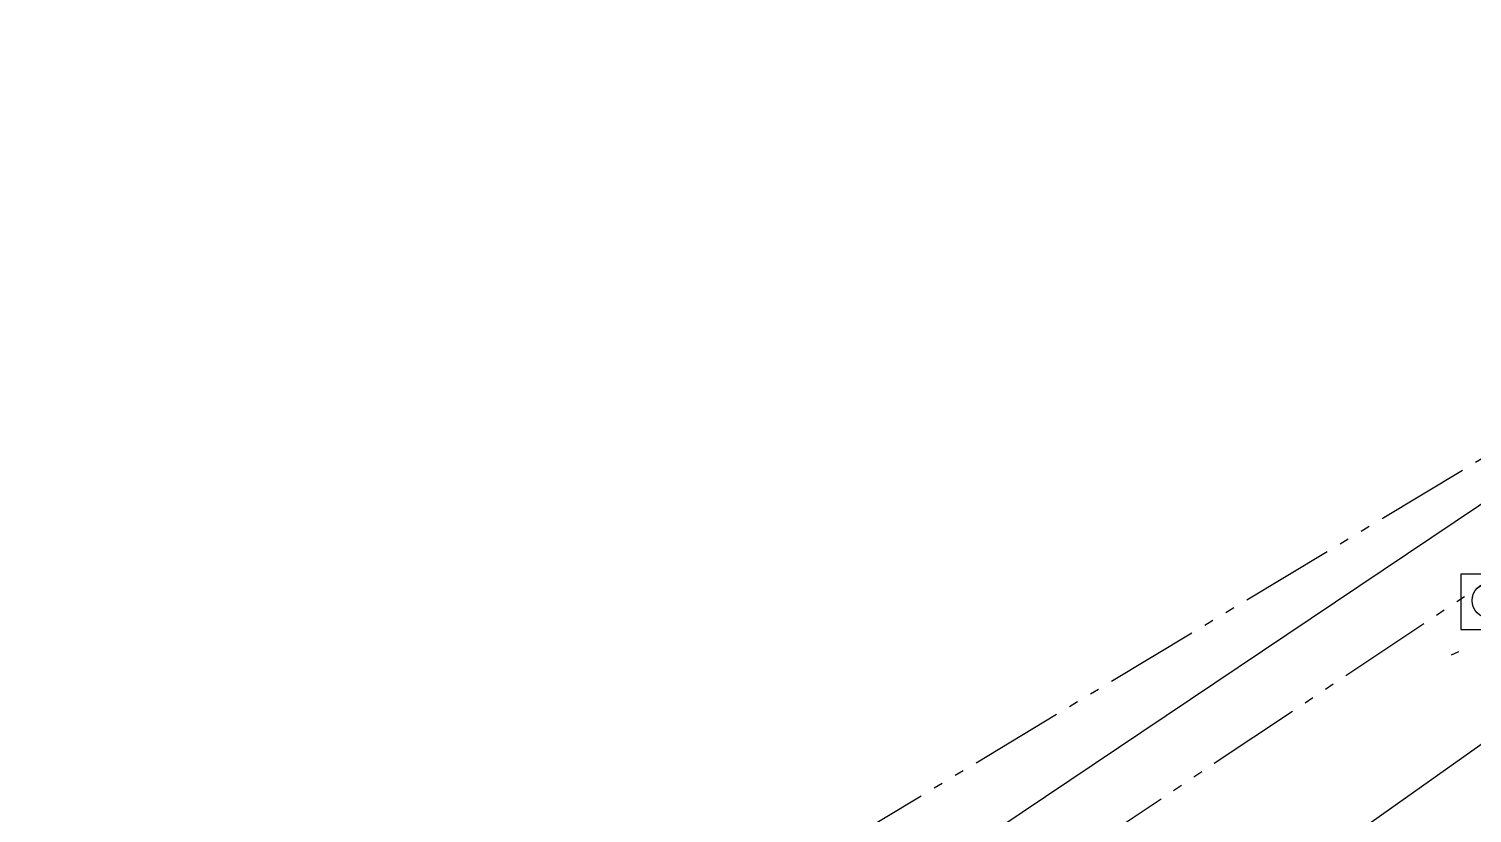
# Model space of a CAD drawing. Extents: x 1551 to 113148, y -1700 to 77018.
# Drawn here: x 35960 to 37880, y 62532 to 63574 of the extents above; entities that cross this region are included whole.
import ezdxf

# ---------------------------------------------------------------- set-up
doc = ezdxf.new("R2010")
doc.units = 0
doc.header["$LTSCALE"] = 500
doc.header["$MEASUREMENT"] = 0
doc.linetypes.add('PHANTOM', pattern=[2.1, 1.25, -0.2, 0.125, -0.2, 0.125, -0.2])
doc.layers.get('0').update_dxf_attribs({"linetype": 'CONTINUOUS'})

# ---------------------------------------------------------------- blocks, each defined once
blk = doc.blocks.new('eyhd6teirr4')
at = {"ltscale": 0.2}
for p, q in [((-1133.4, 1750), (1374.2, 3433.3)), ((-570.1, 1771.4), (1471.4, 3217.7)), ((393.6, 2600.8), (403.6, 2605.3))]:
    blk.add_line(p, q, dxfattribs=at)
at = {"linetype": 'PHANTOM', "ltscale": 0.2}
for p, q in [((-1498.2, 1699.8), (1250.1, 3352.9)), ((-970.1, 1757.9), (434.8, 2694.5))]:
    blk.add_line(p, q, dxfattribs=at)
at = {"ltscale": 0.2}
blk.add_lwpolyline([(406.3, 2634.7), (480, 2634.7), (480, 2708.4), (406.3, 2708.4)], close=True, dxfattribs=at)
blk.add_circle((444.5, 2673.2), 23.4, dxfattribs=at)

msp = doc.modelspace()

# ---------------------------------------------------------------- block references
msp.add_blockref('eyhd6teirr4', (37458.532, 60141.238))

doc.saveas('drawing.dxf')
